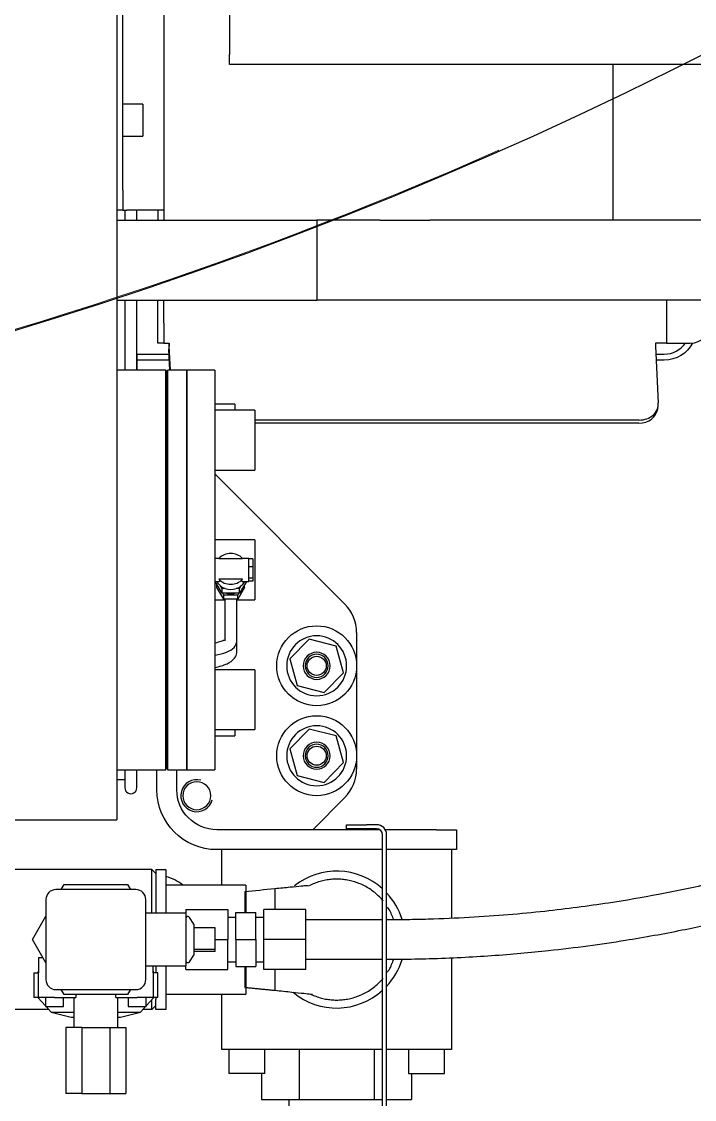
# Model space of a CAD drawing. Header units: millimetres. Extents: x 10462777 to 22643323, y 453826 to 1389191.
# Drawn here: x 11269782 to 11270108, y 577395 to 577918 of the extents above; entities that cross this region are included whole.
import ezdxf

# ---------------------------------------------------------------- set-up
doc = ezdxf.new("R2010")
doc.units = ezdxf.units.MM
doc.header["$LTSCALE"] = 200
doc.header["$MEASUREMENT"] = 0
for name, pattern in [('CENTER', [2, 1.25, -0.25, 0.25, -0.25]), ('HIDDEN_KS1', [0.26, 0.18, -0.08]), ('PHANTOM', [2.5, 1.25, -0.25, 0.25, -0.25, 0.25, -0.25])]:
    doc.linetypes.add(name, pattern=pattern)
for name, color, linetype in [('1', 1, 'CENTER'), ('11', 6, 'PHANTOM'), ('3', 3, 'HIDDEN_KS1'), ('DV1_DEFAULT', 7, 'CONTINUOUS')]:
    doc.layers.add(name, color=color, linetype=linetype)
doc.layers.add('LAYOUT', color=8, linetype='CONTINUOUS', lineweight=25)

# ---------------------------------------------------------------- blocks, each defined once
blk = doc.blocks.new('r710ic')
at = {"layer": 'DV1_DEFAULT', "color": 7, "linetype": 'Continuous', "lineweight": 0}
blk.add_arc((272041.37, 104232.63), 2050.12, 337.10565, 23.79911, dxfattribs=at)
at = {"layer": 'LAYOUT', "color": 3}
blk.add_circle((272041.37, 104232.63), 2050.12, dxfattribs=at)

msp = doc.modelspace()

# ---------------------------------------------------------------- linework, layer by layer
at = {"layer": '1', "color": 15, "linetype": 'Continuous'}
for p in [(11269828.08955, 578499.24522), (11269828.08955, 578499.24522), (11269747.07319, 577530.84448), (11269747.07319, 577530.84448)]:
    msp.add_line(p, (11269828.08955, 577530.84448), dxfattribs=at)
at = {"layer": '1', "color": 163, "linetype": 'Continuous'}
for p, q in [((11269830.99475, 577835.84519), (11269830.99475, 577935.1554)), ((11269850.80821, 577935.15296), (11269850.80821, 577826.16119)), ((11270068.42316, 577896.78496), (11270068.42316, 577821.3647)), ((11269830.99475, 577835.84519), (11269830.99475, 577826.16119)), ((11269830.99475, 577826.16119), (11269828.08955, 577826.16119)), ((11269830.99475, 577826.16119), (11269832.90632, 577826.16119)), ((11269846.98508, 577826.16119), (11269832.90632, 577826.16119)), ((11269850.80821, 577826.16119), (11269846.98508, 577826.16119)), ((11269847.90301, 577826.16119), (11269847.90301, 577821.36474)), ((11269850.80821, 577826.16119), (11269850.80821, 577821.36474)), ((11269828.08955, 577821.3647), (11269924.92963, 577821.3647)), ((11269955.6267, 577821.3647), (11269924.92963, 577821.3647)), ((11269924.92963, 577821.3647), (11269924.92963, 577782.62867)), ((11269955.6267, 577821.3647), (11269979.83672, 577821.3647)), ((11270112.12272, 577821.3647), (11269979.83672, 577821.3647)), ((11269828.08955, 577782.62867), (11269924.92963, 577782.62867)), ((11269847.90301, 577771.44654), (11269847.90301, 577782.62892)), ((11269850.80821, 577771.44654), (11269850.80821, 577782.62892)), ((11269955.6267, 577782.62867), (11269924.92963, 577782.62867)), ((11269979.83672, 577782.62867), (11269955.6267, 577782.62867)), ((11270112.12272, 577782.62867), (11269979.83672, 577782.62867)), ((11270094.408, 577782.63458), (11270094.408, 577761.76254)), ((11269847.90301, 577761.76254), (11269847.90301, 577771.44654)), ((11269850.80821, 577771.44654), (11269850.80821, 577761.76254)), ((11269850.80821, 577761.76254), (11269847.90301, 577761.76254)), ((11269850.80821, 577761.76254), (11269853.46021, 577761.76254)), ((11269853.78424, 577748.73429), (11269853.27485, 577758.85734)), ((11269854.07661, 577748.73444), (11269853.49413, 577760.30994)), ((11270094.408, 577761.76254), (11270089.104, 577761.76254)), ((11270089.13792, 577760.30994), (11270090.51773, 577732.88899)), ((11270094.408, 577761.76254), (11270097.3132, 577761.76254)), ((11270097.3132, 577761.76254), (11270106.0288, 577761.76254)), ((11270090.22681, 577729.99089), (11270090.44609, 577731.44349)), ((11270081.29258, 577724.5024), (11269894.91089, 577724.5024)), ((11270081.0733, 577723.0498), (11269894.91134, 577723.0498))]:
    msp.add_line(p, q, dxfattribs=at)
at = {"layer": '1', "color": 60, "linetype": 'Continuous'}
for p, q in [((11269882.71041, 577935.15111), (11269882.71041, 577901.62091)), ((11269882.71041, 577896.77891), (11269882.71041, 577901.62091)), ((11270425.01483, 577896.77891), (11269882.71041, 577896.77891)), ((11269801.14459, 577496.95011), (11269802.54255, 577499.37146)), ((11269802.54255, 577499.37146), (11269833.2934, 577499.37146)), ((11269833.2934, 577499.37146), (11269834.69137, 577496.95011)), ((11269787.16712, 577472.74044), (11269793.70817, 577484.06985)), ((11269865.36961, 577480.27283), (11269863.27412, 577483.46696)), ((11269865.36961, 577480.27283), (11269865.36961, 577478.51058)), ((11269875.69922, 577478.51058), (11269865.36961, 577478.51058)), ((11269865.36961, 577478.51058), (11269865.36961, 577467.89871)), ((11269875.69922, 577467.89871), (11269875.69922, 577478.51058)), ((11269793.70817, 577461.41102), (11269787.16712, 577472.74044)), ((11269863.27412, 577462.01391), (11269865.36961, 577465.20805)), ((11269875.69922, 577467.89871), (11269865.36961, 577467.89871)), ((11269865.36961, 577467.89871), (11269865.36961, 577465.20805)), ((11269875.69922, 577466.97029), (11269865.36961, 577466.97029)), ((11269875.69922, 577466.97029), (11269875.69922, 577467.89871)), ((11269790.12129, 577464.00062), (11269790.12129, 577456.64077)), ((11269790.12129, 577464.00062), (11269792.21293, 577464.00062)), ((11269845.71466, 577456.64077), (11269845.71466, 577459.95765)), ((11269787.89755, 577456.64077), (11269787.89755, 577444.6326)), ((11269787.89755, 577456.64077), (11269790.12129, 577456.64077)), ((11269790.12133, 577457.52717), (11269789.83436, 577456.64077)), ((11269790.12129, 577444.6326), (11269790.12129, 577456.64077)), ((11269846.0016, 577456.64077), (11269845.71463, 577457.52717)), ((11269845.71466, 577456.64077), (11269845.71466, 577444.6326)), ((11269847.9384, 577456.64077), (11269845.71466, 577456.64077)), ((11269847.9384, 577444.6326), (11269847.9384, 577456.64077)), ((11269790.12129, 577444.6326), (11269787.89755, 577444.6326)), ((11269789.83436, 577444.6326), (11269793.51067, 577440.60877)), ((11269797.86849, 577444.6326), (11269790.12129, 577444.6326)), ((11269793.51069, 577444.6326), (11269793.51069, 577440.2748)), ((11269797.86849, 577444.6326), (11269808.19772, 577444.6326)), ((11269802.54255, 577446.10942), (11269801.14459, 577448.53076)), ((11269802.2263, 577440.2748), (11269802.2263, 577444.6326)), ((11269833.2934, 577446.10942), (11269802.54255, 577446.10942)), ((11269807.26557, 577444.6326), (11269807.26557, 577430.1308)), ((11269808.19772, 577446.1094), (11269808.19772, 577444.6326)), ((11269827.63823, 577444.6326), (11269827.63823, 577446.1094)), ((11269827.63823, 577444.6326), (11269837.96746, 577444.6326)), ((11269828.57038, 577430.1308), (11269828.57038, 577444.6326)), ((11269834.69137, 577448.53076), (11269833.2934, 577446.10942)), ((11269833.60966, 577444.6326), (11269833.60966, 577440.2748)), ((11269845.71466, 577444.6326), (11269837.96746, 577444.6326)), ((11269842.32526, 577440.2748), (11269842.32526, 577444.6326)), ((11269842.32528, 577440.60877), (11269846.0016, 577444.6326)), ((11269847.9384, 577444.6326), (11269845.71466, 577444.6326)), ((11269793.51069, 577440.2748), (11269797.86849, 577440.2748)), ((11269793.81577, 577440.27484), (11269796.24258, 577437.61862)), ((11269797.86849, 577440.2748), (11269802.2263, 577440.2748)), ((11269833.60966, 577440.2748), (11269837.96746, 577440.2748)), ((11269837.96746, 577440.2748), (11269842.32526, 577440.2748)), ((11269839.59337, 577437.61862), (11269842.02019, 577440.27484)), ((11269796.24258, 577437.61862), (11269805.90981, 577435.19761)), ((11269796.24258, 577437.61862), (11269807.26411, 577437.61862)), ((11269805.90981, 577435.19761), (11269807.26557, 577435.19761)), ((11269828.57038, 577435.19761), (11269829.92615, 577435.19761)), ((11269828.57184, 577437.61862), (11269839.59337, 577437.61862)), ((11269829.92615, 577435.19761), (11269839.59337, 577437.61862)), ((11269811.13917, 577430.1308), (11269803.39197, 577430.1308)), ((11269803.39197, 577430.1308), (11269803.39197, 577398.17358)), ((11269811.13917, 577430.1308), (11269824.69678, 577430.1308)), ((11269811.13917, 577430.1308), (11269811.13917, 577398.17358)), ((11269824.69678, 577430.1308), (11269832.44399, 577430.1308)), ((11269824.69678, 577430.1308), (11269824.69678, 577398.17358)), ((11269832.44399, 577430.1308), (11269832.44399, 577398.17358)), ((11269811.13917, 577398.17358), (11269803.39197, 577398.17358)), ((11269811.13917, 577398.17358), (11269824.69678, 577398.17358)), ((11269824.69678, 577398.17358), (11269832.44399, 577398.17358))]:
    msp.add_line(p, q, dxfattribs=at)
at = {"layer": '1', "color": 252, "linetype": 'Continuous'}
for p, q in [((11269831.96315, 577826.16825), (11269831.96315, 577821.3665)), ((11269837.77356, 577821.3665), (11269837.77356, 577826.16825)), ((11269831.96315, 577782.64015), (11269831.96315, 577748.74159)), ((11269837.77356, 577748.74159), (11269837.77356, 577782.64015)), ((11269837.77356, 577756.48185), (11269837.77356, 577748.73465)), ((11269837.77356, 577753.57665), (11269837.77356, 577756.48185)), ((11269853.54445, 577753.57665), (11269837.77356, 577753.57665)), ((11269837.77677, 577756.48185), (11269853.39746, 577756.48185)), ((11270089.32997, 577756.48185), (11270093.43135, 577756.48185)), ((11270093.43135, 577753.57665), (11270089.47665, 577753.57665)), ((11269851.81537, 577748.73465), (11269828.08867, 577748.73465)), ((11269852.29957, 577747.89599), (11269851.81537, 577748.73465)), ((11269851.81537, 577555.0545), (11269851.81537, 577748.73465)), ((11269852.78377, 577748.73465), (11269852.29957, 577747.89599)), ((11269852.29957, 577555.89316), (11269852.29957, 577747.89599)), ((11269861.98358, 577748.73465), (11269852.78377, 577748.73465)), ((11269852.78377, 577555.0545), (11269852.78377, 577748.73465)), ((11269875.54119, 577748.73465), (11269861.98358, 577748.73465)), ((11269861.98358, 577748.73465), (11269861.98358, 577555.0545)), ((11269861.98358, 577651.89457), (11269861.98358, 577748.73465)), ((11269875.54119, 577748.73465), (11269875.54119, 577555.0545)), ((11269861.98358, 577555.0545), (11269861.98358, 577651.89457)), ((11269880.38319, 577637.70335), (11269880.38319, 577617.46585)), ((11269886.1936, 577617.46585), (11269886.1936, 577637.70335)), ((11269886.27478, 577612.27544), (11269886.20808, 577637.36845)), ((11269828.08867, 577555.0545), (11269851.81537, 577555.0545)), ((11269831.96315, 577555.05437), (11269831.96315, 577549.09897)), ((11269837.77356, 577549.09897), (11269837.77356, 577555.05437)), ((11269847.45757, 577545.37049), (11269847.45757, 577555.05601)), ((11269851.81537, 577555.0545), (11269852.29957, 577555.89316)), ((11269852.29957, 577555.89316), (11269852.78377, 577555.0545)), ((11269852.78377, 577555.0545), (11269861.98358, 577555.0545)), ((11269857.14157, 577545.37049), (11269857.14157, 577555.05601)), ((11269861.98358, 577555.0545), (11269875.54119, 577555.0545)), ((11269831.96315, 577550.2125), (11269828.0897, 577550.2125)), ((11269831.96315, 577549.09897), (11269831.96315, 577546.33889)), ((11269837.77356, 577546.33889), (11269837.77356, 577549.09897)), ((11269955.58042, 577526.00248), (11269876.50959, 577526.00248)), ((11269983.03367, 577526.00248), (11269958.17195, 577526.00248)), ((11269983.03367, 577526.00248), (11269992.71768, 577526.00248)), ((11269992.71768, 577526.00248), (11269992.71768, 577516.31847)), ((11269956.88534, 577516.31847), (11269876.50959, 577516.31847)), ((11269983.03367, 577516.31847), (11269958.82274, 577516.31847)), ((11269992.71768, 577516.31847), (11269983.03367, 577516.31847)), ((11269845.0332, 577506.63446), (11269693.96268, 577506.63446)), ((11269846.97, 577504.69766), (11269845.0332, 577506.63446)), ((11269845.0332, 577501.79246), (11269845.0332, 577506.63446)), ((11269846.97, 577506.63446), (11269851.812, 577506.63446)), ((11269846.97, 577506.63446), (11269846.97, 577501.79246)), ((11269851.812, 577506.63446), (11269851.812, 577501.79246)), ((11269845.0332, 577485.52333), (11269845.0332, 577501.79246)), ((11269846.97, 577501.79246), (11269846.97, 577485.52242)), ((11269851.812, 577501.79246), (11269851.812, 577485.52242)), ((11269837.28599, 577496.95045), (11269798.54996, 577496.95045)), ((11269793.70796, 577492.10845), (11269793.70796, 577453.37242)), ((11269842.128, 577453.37242), (11269842.128, 577492.10845)), ((11269846.97, 577459.95845), (11269846.97, 577456.64108)), ((11269851.812, 577459.95845), (11269851.812, 577443.68841)), ((11269798.54996, 577448.53042), (11269837.28599, 577448.53042)), ((11269846.97, 577444.63351), (11269846.97, 577443.68841)), ((11269795.11855, 577438.84641), (11269743.87732, 577438.84641)), ((11269845.0332, 577438.84641), (11269840.71352, 577438.84641)), ((11269845.0332, 577438.84641), (11269845.0332, 577443.57255)), ((11269845.0332, 577438.84641), (11269846.97, 577440.78321)), ((11269846.97, 577438.84641), (11269846.97, 577443.68841)), ((11269851.812, 577438.84641), (11269846.97, 577438.84641)), ((11269851.812, 577443.68841), (11269851.812, 577438.84641))]:
    msp.add_line(p, q, dxfattribs=at)
at = {"layer": '1', "color": 80, "linetype": 'Continuous'}
for p, q in [((11269875.54085, 577698.37815), (11269938.62488, 577635.29412)), ((11269944.29764, 577621.59886), (11269944.29764, 577555.32979)), ((11269922.99184, 577526.00149), (11269938.62488, 577541.63453))]:
    msp.add_line(p, q, dxfattribs=at)
at = {"layer": '1', "color": 80, "linetype": 'Continuous', "extrusion": (0, 0, -1)}
msp.add_circle((-11269866.82558, 577542.46529), 6.77881, dxfattribs=at)
at = {"layer": '1', "color": 163, "linetype": 'Continuous'}
msp.add_arc((11270106.0288, 577771.44654), 9.68401, 270, 0, dxfattribs=at)
at = {"layer": '1', "color": 252, "linetype": 'Continuous', "extrusion": (0, 0, -1)}
for centre, radius, start, end in [((-11270093.43135, 577769.07106), 15.49441, 207.8831387, 270), ((-11269876.50959, 577545.37049), 29.05202, 270, 0), ((-11269876.50959, 577545.37049), 19.36801, 270, 0)]:
    msp.add_arc(centre, radius, start, end, dxfattribs=at)
at = {"layer": '1', "color": 252, "linetype": 'Continuous'}
for centre, radius, start, end in [((11270093.43135, 577769.07106), 12.58921, 270, 324.5104553), ((11269834.86836, 577546.33889), 2.9052, 179.9999611, 0), ((11269798.54996, 577492.10845), 4.842, 90, 180), ((11269837.28599, 577492.10845), 4.842, 0, 90), ((11269798.54996, 577453.37242), 4.842, 180, 270), ((11269837.28599, 577453.37242), 4.842, 270, 0)]:
    msp.add_arc(centre, radius, start, end, dxfattribs=at)
at = {"layer": '1', "color": 80, "linetype": 'Continuous'}
for centre, radius, start, end in [((11269924.92963, 577621.59886), 19.36801, 0, 44.9999999), ((11269924.92963, 577555.32979), 19.36801, 315.0000001, 0), ((11269866.82558, 577542.46529), 7.74721, 75, 345)]:
    msp.add_arc(centre, radius, start, end, dxfattribs=at)
at = {"layer": '1', "color": 60, "linetype": 'Continuous'}
for centre, start, end in [((11269862.46441, 577482.93576), 33.2666718, 180), ((11269862.46441, 577462.54511), 180, 326.7333282)]:
    msp.add_arc(centre, 0.9684, start, end, dxfattribs=at)
at = {"layer": '1', "color": 163, "linetype": 'Continuous'}
for centre, major_axis, ratio, start_param, end_param in [((11269853.71342, 577761.76254), (0, -5.8104), 0.087155743, 4.71238898, 5.235987756), ((11269853.71342, 577761.76254), (0, -2.9052), 0.087155743, 4.71238898, 5.235987756), ((11270089.35721, 577761.76254), (0, 2.9052), 0.087155743, 1.570796327, 2.094395102), ((11270080.87057, 577732.88899), (-9.57552, 1.4455), 0.862729916, 1.744019994, 3.314816321), ((11270080.65129, 577731.43639), (9.57552, -1.4455), 0.862729916, 4.885612648, 6.283179117)]:
    msp.add_ellipse(centre, major_axis=major_axis, ratio=ratio, start_param=start_param, end_param=end_param, dxfattribs=at)
for points, knots in [([(11270473.73299, 577896.85636), (11270473.53244, 577894.99133), (11270472.61486, 577886.80085), (11270470.19524, 577868.47169), (11270465.65087, 577842.54814), (11270458.86532, 577813.53301), (11270451.0752, 577787.08462), (11270442.43732, 577762.99678), (11270433.71161, 577742.23601), (11270424.63565, 577723.30388), (11270414.49864, 577704.57373), (11270402.32667, 577684.76433), (11270387.74614, 577664.02295), (11270371.36464, 577643.78262), (11270354.46038, 577625.56003), (11270338.34005, 577610.16084), (11270323.07867, 577597.03232), (11270302.23757, 577580.73731), (11270274.44169, 577562.06792), (11270239.67426, 577542.94527), (11270203.52047, 577526.76553), (11270170.82163, 577514.94404), (11270141.72889, 577506.2409), (11270116.5441, 577499.86449), (11270091.65697, 577494.62505), (11270065.07882, 577490.06563), (11270035.37583, 577486.16145), (11270006.02075, 577483.6591), (11269984.23383, 577482.70399), (11269973.93835, 577482.44196), (11269968.79984, 577482.34793), (11269963.61992, 577482.29069), (11269960.15478, 577482.27812), (11269958.41652, 577482.2781)], [0, 0, 0, 0, 0.010280068, 0.044900801, 0.098065514, 0.141827893, 0.182320991, 0.21501298, 0.24160308, 0.263897855, 0.286657738, 0.31086865, 0.336902818, 0.365375076, 0.393466349, 0.419757259, 0.444066905, 0.468404943, 0.523038084, 0.583930921, 0.646516899, 0.709189654, 0.75082426, 0.79176861, 0.831648675, 0.867619308, 0.910507701, 0.955980892, 0.978254013, 0.983726552, 0.989165806, 0.994583996, 1, 1, 1, 1]), ([(11269958.41653, 577463.20277), (11269960.78765, 577463.20321), (11269965.51105, 577463.22666), (11269972.56658, 577463.33159), (11269987.87592, 577463.70621), (11270010.38166, 577464.86956), (11270042.11585, 577467.73351), (11270072.49682, 577471.84818), (11270101.31651, 577477.07449), (11270126.03389, 577482.53277), (11270149.46404, 577488.62176), (11270178.02487, 577497.24343), (11270211.33946, 577509.31941), (11270249.16013, 577526.32147), (11270285.53338, 577546.45061), (11270319.5712, 577569.47345), (11270346.95029, 577591.93225), (11270368.83574, 577612.96092), (11270386.32039, 577631.90429), (11270403.20966, 577652.83799), (11270418.2597, 577674.26358), (11270430.90639, 577694.82609), (11270441.4921, 577714.35442), (11270450.97803, 577734.10766), (11270460.10147, 577755.7754), (11270469.13096, 577780.91539), (11270476.76833, 577806.81463), (11270483.12992, 577833.37818), (11270488.28108, 577860.51765), (11270491.25277, 577881.76292), (11270492.62234, 577894.11501), (11270492.91158, 577896.88348)], [0, 0, 0, 0, 0.007184547, 0.014382485, 0.021626882, 0.054899365, 0.088623759, 0.138775885, 0.178688356, 0.214353256, 0.251070571, 0.288401488, 0.351030592, 0.413623831, 0.474526556, 0.528904118, 0.577447106, 0.603796672, 0.631955252, 0.660476849, 0.686692612, 0.711157633, 0.734213075, 0.75668597, 0.783284102, 0.815883993, 0.856125902, 0.892377721, 0.935053273, 0.985324351, 1, 1, 1, 1]), ([(11269956.8863, 577482.2781), (11269954.16178, 577482.2781), (11269948.20251, 577482.2781), (11269935.77376, 577482.2781), (11269926.06954, 577482.2781), (11269919.60005, 577482.2781)], [0, 0, 0, 0, 0.219211636, 0.479474424, 1, 1, 1, 1]), ([(11269919.60005, 577463.20277), (11269926.06954, 577463.20277), (11269935.77376, 577463.20277), (11269948.20251, 577463.20277), (11269954.16178, 577463.20277), (11269956.88631, 577463.20277)], [0, 0, 0, 0, 0.520525441, 0.780788161, 1, 1, 1, 1])]:
    msp.add_open_spline(points, degree=3, knots=knots, dxfattribs=at)
at = {"layer": '1', "color": 252, "linetype": 'Continuous'}
for points, knots in [([(11269875.58825, 577610.50902), (11269877.73273, 577610.90405), (11269881.41716, 577611.9106), (11269884.64323, 577613.62152), (11269886.08304, 577615.99271), (11269886.18797, 577617.18201), (11269886.1936, 577617.46585)], [0, 0, 0, 0, 0.372996081, 0.732496767, 0.938624105, 1, 1, 1, 1]), ([(11269880.13629, 577617.92842), (11269879.78548, 577617.70951), (11269878.54998, 577617.17305), (11269876.71245, 577616.67021), (11269875.621, 577616.43679)], [0, 0, 0, 0, 0.478016581, 1, 1, 1, 1]), ([(11269875.55944, 577604.56938), (11269877.83241, 577605.04496), (11269881.61317, 577606.23429), (11269885.01103, 577608.42325), (11269886.22094, 577610.93522), (11269886.274, 577612.10742), (11269886.27478, 577612.27544)], [0, 0, 0, 0, 0.3860109, 0.736395141, 0.962889353, 1, 1, 1, 1])]:
    msp.add_open_spline(points, degree=3, knots=knots, dxfattribs=at)
at = {"layer": '11', "color": 60, "linetype": 'Continuous'}
for p, q in [((11269840.67876, 577877.53195), (11269830.99475, 577877.53195)), ((11269840.67876, 577877.53195), (11269840.67876, 577862.03753)), ((11269830.99475, 577862.03753), (11269840.67876, 577862.03753)), ((11269885.2252, 577732.27183), (11269875.54119, 577732.27183)), ((11269885.2252, 577732.27183), (11269885.2252, 577729.3198)), ((11269894.9092, 577729.32006), (11269875.54119, 577729.32006)), ((11269894.9092, 577729.32006), (11269894.9092, 577700.26804)), ((11269875.54119, 577700.26804), (11269894.9092, 577700.26804)), ((11269894.9092, 577666.42058), (11269875.54119, 577666.42058)), ((11269894.9092, 577666.42058), (11269894.9092, 577637.36856)), ((11269877.60918, 577657.48564), (11269875.54119, 577657.48564)), ((11269877.5866, 577657.46202), (11269888.99018, 577657.46202)), ((11269892.004, 577657.48564), (11269888.9676, 577657.48564)), ((11269892.004, 577657.48564), (11269892.004, 577657.29513)), ((11269893.9408, 577657.29513), (11269892.004, 577657.29513)), ((11269892.004, 577653.34165), (11269892.004, 577657.29513)), ((11269893.9408, 577653.34165), (11269892.004, 577653.34165)), ((11269892.004, 577647.94109), (11269892.004, 577653.34165)), ((11269893.9408, 577657.29513), (11269893.9408, 577653.34165)), ((11269893.9408, 577653.34165), (11269893.9408, 577647.94109)), ((11269893.9408, 577647.94109), (11269892.004, 577647.94109)), ((11269892.004, 577646.30351), (11269892.004, 577647.94109)), ((11269893.9408, 577647.94109), (11269893.9408, 577646.49402)), ((11269875.54119, 577646.30351), (11269877.72062, 577646.30351)), ((11269879.0951, 577640.56139), (11269875.66295, 577646.30349)), ((11269876.57912, 577643.31602), (11269876.57912, 577644.77068)), ((11269879.93376, 577637.7036), (11269876.57912, 577643.31602)), ((11269888.99018, 577647.32969), (11269877.5866, 577647.32969)), ((11269879.0951, 577642.87392), (11269878.3464, 577644.12651)), ((11269879.0951, 577640.56139), (11269879.0951, 577642.87392)), ((11269880.59248, 577642.87392), (11269879.0951, 577642.87392)), ((11269887.48169, 577642.87392), (11269885.98431, 577642.87392)), ((11269889.99767, 577643.31602), (11269886.64303, 577637.7036)), ((11269890.91384, 577646.30349), (11269887.48169, 577640.56139)), ((11269888.23038, 577644.12651), (11269887.48169, 577642.87392)), ((11269887.48169, 577640.56139), (11269887.48169, 577642.87392)), ((11269888.88025, 577646.30351), (11269892.004, 577646.30351)), ((11269889.99767, 577643.31602), (11269889.99767, 577644.77068)), ((11269893.9408, 577646.49402), (11269892.004, 577646.49402)), ((11269875.54119, 577637.36856), (11269880.38349, 577637.36856)), ((11269887.48169, 577640.56139), (11269879.0951, 577640.56139)), ((11269879.93376, 577639.70873), (11269879.42406, 577640.56147)), ((11269879.93376, 577637.7036), (11269879.93376, 577639.70873)), ((11269886.64303, 577639.70873), (11269879.93376, 577639.70873)), ((11269886.64303, 577637.7036), (11269879.93376, 577637.7036)), ((11269886.1936, 577637.36856), (11269894.9092, 577637.36856)), ((11269887.15273, 577640.56147), (11269886.64303, 577639.70873)), ((11269886.64303, 577637.7036), (11269886.64303, 577639.70873)), ((11269921.30846, 577618.33205), (11269911.92938, 577608.73567)), ((11269934.3087, 577615.00772), (11269921.30846, 577618.33205)), ((11269937.92987, 577602.08701), (11269934.3087, 577615.00772)), ((11269911.92938, 577608.73567), (11269915.55055, 577595.81496)), ((11269894.9092, 577603.52111), (11269875.54119, 577603.52111)), ((11269894.9092, 577603.52111), (11269894.9092, 577574.46909)), ((11269928.5508, 577592.49063), (11269937.92987, 577602.08701)), ((11269915.55055, 577595.81496), (11269928.5508, 577592.49063)), ((11269875.54119, 577574.46909), (11269894.9092, 577574.46909)), ((11269885.2252, 577574.46958), (11269885.2252, 577571.51731)), ((11269921.31298, 577574.75528), (11269911.93054, 577565.16218)), ((11269934.31206, 577571.4264), (11269921.31298, 577574.75528)), ((11269875.54119, 577571.51731), (11269885.2252, 577571.51731)), ((11269937.92871, 577558.50442), (11269934.31206, 577571.4264)), ((11269911.93054, 577565.16218), (11269915.54719, 577552.24021)), ((11269928.54627, 577548.91133), (11269937.92871, 577558.50442)), ((11269915.54719, 577552.24021), (11269928.54627, 577548.91133)), ((11269878.93059, 577499.12932), (11269878.93059, 577516.31847)), ((11269990.29668, 577516.31847), (11269990.29668, 577483.05978)), ((11269890.54803, 577499.12936), (11269851.81224, 577499.12936)), ((11269890.54803, 577499.12936), (11269890.54803, 577499.00891)), ((11269890.54803, 577499.00891), (11269890.54803, 577485.8138)), ((11269861.49601, 577487.26645), (11269861.49601, 577485.52333)), ((11269861.49601, 577487.26645), (11269881.83243, 577487.26645)), ((11269881.83243, 577487.26645), (11269881.83243, 577472.74044)), ((11269885.70603, 577472.74044), (11269885.70603, 577485.81385)), ((11269885.70603, 577485.81385), (11269895.39004, 577485.81385)), ((11269895.39004, 577472.74044), (11269895.39004, 577485.81385)), ((11269919.60005, 577487.26645), (11269899.26364, 577487.26645)), ((11269899.26364, 577472.74044), (11269899.26364, 577487.26645)), ((11269919.60005, 577472.74044), (11269919.60005, 577487.26645)), ((11269861.49601, 577485.52333), (11269842.12803, 577485.52333)), ((11269861.49601, 577485.52333), (11269861.49601, 577459.95755)), ((11269885.70603, 577483.47017), (11269881.83237, 577483.47017)), ((11269899.2637, 577483.47017), (11269895.39004, 577483.47017)), ((11269875.69909, 577472.74044), (11269881.83243, 577472.74044)), ((11269881.83243, 577458.21442), (11269881.83243, 577472.74044)), ((11269885.70603, 577472.74044), (11269885.70603, 577459.66703)), ((11269885.70603, 577472.74044), (11269895.39004, 577472.74044)), ((11269895.39004, 577472.74044), (11269895.39004, 577459.66703)), ((11269919.60005, 577472.74044), (11269899.26364, 577472.74044)), ((11269899.26364, 577458.21442), (11269899.26364, 577472.74044)), ((11269919.60005, 577458.21442), (11269919.60005, 577472.74044)), ((11269842.12803, 577459.95755), (11269861.49601, 577459.95755)), ((11269861.49601, 577458.21442), (11269861.49601, 577459.95777)), ((11269881.83237, 577462.0107), (11269885.70603, 577462.0107)), ((11269885.70603, 577459.66703), (11269895.39004, 577459.66703)), ((11269890.54803, 577459.66456), (11269890.54803, 577446.35152)), ((11269895.39004, 577462.0107), (11269899.2637, 577462.0107)), ((11269990.29668, 577464.04585), (11269990.29668, 577419.47839)), ((11269861.49601, 577458.21442), (11269881.83243, 577458.21442)), ((11269919.60005, 577458.21442), (11269899.26364, 577458.21442)), ((11269851.81224, 577446.35152), (11269890.54803, 577446.35152)), ((11269878.93059, 577419.47839), (11269878.93059, 577446.3513)), ((11269956.88685, 577419.47839), (11269878.93059, 577419.47839)), ((11269882.31999, 577419.47839), (11269882.31999, 577407.85759)), ((11269899.75121, 577407.85759), (11269899.75121, 577419.47839)), ((11269916.44267, 577419.47824), (11269916.44267, 577395.26838)), ((11269952.78459, 577419.47824), (11269952.78459, 577395.26838)), ((11269990.29668, 577419.47839), (11269958.82358, 577419.47839)), ((11269969.47606, 577419.47839), (11269969.47606, 577407.85759)), ((11269986.90727, 577407.85759), (11269986.90727, 577419.47839)), ((11269891.0356, 577407.85759), (11269882.31999, 577407.85759)), ((11269899.75121, 577407.85759), (11269891.0356, 577407.85759)), ((11269898.27172, 577407.85789), (11269898.27172, 577395.26838)), ((11269969.47606, 577407.85759), (11269978.19167, 577407.85759)), ((11269970.95555, 577407.85789), (11269970.95555, 577395.26838)), ((11269978.19167, 577407.85759), (11269986.90727, 577407.85759)), ((11269898.27172, 577395.26838), (11269916.44267, 577395.26838)), ((11269911.4674, 577395.26838), (11269911.4674, 577370.13692)), ((11269916.44267, 577395.26838), (11269952.78459, 577395.26838)), ((11269952.78459, 577395.26838), (11269956.88697, 577395.26838)), ((11269958.82388, 577395.26838), (11269970.95555, 577395.26838))]:
    msp.add_line(p, q, dxfattribs=at)
for centre, radius in [((11269924.92963, 577605.41134), 19.36801), ((11269924.92963, 577605.41134), 4.6223), ((11269924.92963, 577561.8333), 19.36801), ((11269924.92963, 577561.8333), 4.6223)]:
    msp.add_circle(centre, radius, dxfattribs=at)
at = {"layer": '11', "color": 60, "linetype": 'Continuous', "extrusion": (0, 0, -1)}
for centre, radius in [((-11269924.92963, 577605.41134), 14.52601), ((-11269924.92963, 577605.41134), 6.5591), ((-11269924.92963, 577605.41134), 5.5907), ((-11269924.92963, 577561.8333), 14.52601), ((-11269924.92963, 577561.8333), 6.5591), ((-11269924.92963, 577561.8333), 5.5907)]:
    msp.add_circle(centre, radius, dxfattribs=at)
at = {"layer": '11', "color": 60, "linetype": 'Continuous'}
for centre, radius, start, end in [((11269847.45757, 577484.36124), 19.36801, 49.6837813, 77.0100293), ((11269934.61363, 577472.74044), 33.16773, 47.8181321, 128.1150138), ((11269934.61363, 577472.74044), 33.16773, 17.0606201, 43.1212499), ((11269934.61363, 577472.74044), 33.16773, 316.8787446, 343.2093757), ((11269934.61363, 577472.74044), 33.16773, 230.4225082, 312.1818793)]:
    msp.add_arc(centre, radius, start, end, dxfattribs=at)
for centre, major_axis, start_param, end_param in [((11269883.28839, 577652.39585), (7.74721, 0), 0.74368312, 2.397909533), ((11269883.28839, 577649.88945), (7.74721, 0), 3.641333582, 4.020612631), ((11269883.28839, 577652.39585), (7.74721, 0), 3.885275774, 5.539502187), ((11269883.28839, 577649.88945), (7.74721, 0), 4.020612631, 4.356967779), ((11269883.28839, 577649.88945), (7.74721, 0), 4.356967779, 5.067810182), ((11269883.28839, 577649.88945), (7.74721, 0), 5.067810182, 5.40416533), ((11269883.28839, 577649.88945), (7.74721, 0), 5.40416533, 5.783444378), ((11269883.28839, 577645.32115), (5.3262, 0), 4.32312514, 5.101748824)]:
    msp.add_ellipse(centre, major_axis=major_axis, ratio=0.965925826, start_param=start_param, end_param=end_param, dxfattribs=at)
for points, knots in [([(11269877.5866, 577647.32969), (11269877.72911, 577647.07146), (11269877.83839, 577646.85414), (11269877.91738, 577646.59914), (11269877.92891, 577646.52739), (11269877.92071, 577646.41361), (11269877.90128, 577646.37194), (11269877.83577, 577646.31681), (11269877.78975, 577646.30331), (11269877.7326, 577646.30351)], [0, 0, 0, 0, 0.400160744, 0.400160744, 0.600241117, 0.600241117, 0.800321489, 0.800321489, 1, 1, 1, 1]), ([(11269888.84537, 577646.30333), (11269888.78775, 577646.30293), (11269888.74076, 577646.31655), (11269888.67431, 577646.37343), (11269888.65516, 577646.41656), (11269888.64829, 577646.53207), (11269888.66054, 577646.60356), (11269888.71276, 577646.7706), (11269888.75269, 577646.86635), (11269888.85594, 577647.08166), (11269888.91956, 577647.20171), (11269888.99018, 577647.32969)], [0, 0, 0, 0, 0.201517405, 0.201517405, 0.401138054, 0.401138054, 0.600758703, 0.600758703, 0.800379351, 0.800379351, 1, 1, 1, 1]), ([(11269934.61363, 577502.03456), (11269933.75055, 577502.03456), (11269932.87157, 577501.99637), (11269931.09128, 577501.83575), (11269929.28864, 577501.59087), (11269926.55196, 577500.95136), (11269923.87043, 577500.04266), (11269922.13073, 577499.25826), (11269921.29859, 577498.83364)], [0, 0, 0, 0, 0.202142747, 0.202142747, 0.404285494, 0.606428241, 0.808570987, 1, 1, 1, 1]), ([(11269957.20864, 577491.38477), (11269956.61597, 577492.10299), (11269955.30691, 577493.54382), (11269953.10846, 577495.52527), (11269950.6673, 577497.30542), (11269948.08431, 577498.80997), (11269945.40506, 577500.02632), (11269942.6753, 577500.95136), (11269939.93863, 577501.59087), (11269938.13599, 577501.83575), (11269936.35569, 577501.99637), (11269935.47672, 577502.03456), (11269934.61363, 577502.03456)], [0, 0, 0, 0, 0.103440694, 0.215510607, 0.32758052, 0.439650434, 0.551720347, 0.66379026, 0.775860173, 0.887930087, 0.887930087, 1, 1, 1, 1]), ([(11269920.98189, 577498.65398), (11269920.97014, 577498.68737), (11269920.86939, 577498.77025), (11269920.12041, 577498.84145), (11269917.43352, 577498.60807), (11269911.89917, 577498.05275), (11269907.30728, 577497.59448), (11269904.59321, 577497.32011)], [0, 0, 0, 0, 0.046888883, 0.146826849, 0.382305879, 0.66963795, 1, 1, 1, 1]), ([(11269904.59321, 577497.32016), (11269904.59321, 577497.32006), (11269904.59321, 577497.28807), (11269904.59321, 577497.1533), (11269904.59321, 577496.94782), (11269904.59321, 577496.41124), (11269904.59321, 577495.63507), (11269904.59321, 577494.61447), (11269904.59321, 577493.35205), (11269904.59321, 577491.85839), (11269904.59321, 577490.15204), (11269904.59321, 577488.60463), (11269904.59321, 577487.63382), (11269904.59321, 577487.32689)], [0, 0, 0, 0, 0.105797738, 0.105797738, 0.211595476, 0.317393214, 0.423190952, 0.52898869, 0.634786428, 0.740584166, 0.846381904, 0.952179642, 1, 1, 1, 1]), ([(11269890.0672, 577495.88671), (11269890.0672, 577495.88662), (11269890.0672, 577495.8565), (11269890.0672, 577495.72958), (11269890.0672, 577495.53609), (11269890.0672, 577495.0308), (11269890.0672, 577494.29989), (11269890.0672, 577493.33881), (11269890.0672, 577492.15002), (11269890.0672, 577490.74347), (11269890.0672, 577489.13662), (11269890.0672, 577487.48454), (11269890.0672, 577486.34962), (11269890.0672, 577485.84018)], [0, 0, 0, 0, 0.102249477, 0.102249477, 0.204498955, 0.306748432, 0.408997909, 0.511247387, 0.613496864, 0.715746341, 0.817995818, 0.920245296, 1, 1, 1, 1]), ([(11269962.27504, 577482.38364), (11269962.1422, 577482.7647), (11269961.66436, 577484.04985), (11269960.72331, 577486.12269), (11269959.77896, 577487.76247), (11269959.29392, 577488.52108)], [0, 0, 0, 0, 0.180956597, 0.611805106, 1, 1, 1, 1]), ([(11269890.0672, 577459.63874), (11269890.0672, 577459.12998), (11269890.0672, 577457.99574), (11269890.0672, 577456.34425), (11269890.0672, 577454.7374), (11269890.0672, 577453.33085), (11269890.0672, 577452.14206), (11269890.0672, 577451.18098), (11269890.0672, 577450.45007), (11269890.0672, 577449.94478), (11269890.0672, 577449.70292), (11269890.0672, 577449.60968), (11269890.0672, 577449.59446), (11269890.0672, 577449.59421)], [0, 0, 0, 0, 0.079727623, 0.18207362, 0.284419617, 0.386765613, 0.48911161, 0.591457607, 0.693803603, 0.7961496, 0.898495597, 0.949668595, 1, 1, 1, 1]), ([(11269959.29231, 577456.95726), (11269959.77797, 577457.71668), (11269960.7229, 577459.35728), (11269961.66841, 577461.43995), (11269962.14892, 577462.73427), (11269962.28451, 577463.12445)], [0, 0, 0, 0, 0.386792495, 0.815609207, 1, 1, 1, 1]), ([(11269904.59321, 577458.15195), (11269904.59321, 577457.84571), (11269904.59321, 577456.87561), (11269904.59321, 577455.32883), (11269904.59321, 577453.62248), (11269904.59321, 577452.12882), (11269904.59321, 577450.8664), (11269904.59321, 577449.84581), (11269904.59321, 577449.06963), (11269904.59321, 577448.53305), (11269904.59321, 577448.27621), (11269904.59321, 577448.17694), (11269904.59321, 577448.16087), (11269904.59321, 577448.16076)], [0, 0, 0, 0, 0.047736206, 0.153581423, 0.259426641, 0.365271859, 0.471117076, 0.576962294, 0.682807512, 0.788652729, 0.894497947, 0.947420556, 1, 1, 1, 1]), ([(11269922.32803, 577446.14705), (11269922.82538, 577445.91729), (11269924.22348, 577445.31857), (11269926.55196, 577444.52951), (11269929.28864, 577443.89), (11269931.54194, 577443.5839), (11269933.31106, 577443.46541), (11269934.61363, 577443.43677), (11269935.91621, 577443.46541), (11269937.68533, 577443.5839), (11269939.93863, 577443.89), (11269942.6753, 577444.52951), (11269945.40506, 577445.45455), (11269948.08431, 577446.6709), (11269950.6673, 577448.17545), (11269953.10846, 577449.9556), (11269955.30616, 577451.93637), (11269956.61461, 577453.37638), (11269957.20671, 577454.09377)], [0, 0, 0, 0, 0.041465708, 0.115644189, 0.189822671, 0.264001152, 0.301090393, 0.338179634, 0.375268875, 0.412358115, 0.486536597, 0.560715078, 0.63489356, 0.709072041, 0.783250523, 0.857429004, 0.931607486, 1, 1, 1, 1]), ([(11269904.59321, 577448.16076), (11269907.59191, 577447.86385), (11269912.6348, 577447.35327), (11269918.63683, 577446.71649), (11269921.97404, 577446.33132), (11269922.90859, 577446.26533), (11269922.95902, 577446.32924), (11269922.96068, 577446.33388)], [0, 0, 0, 0, 0.326968086, 0.605963386, 0.825988179, 0.988613291, 1, 1, 1, 1])]:
    msp.add_open_spline(points, degree=3, knots=knots, dxfattribs=at)
at = {"layer": '11', "color": 60, "linetype": 'Continuous', "start_tangent": (-14.526011143, -1.433443894), "end_tangent": (-14.526011143, -1.433443894)}
msp.add_spline([(11269904.59321, 577497.32011), (11269890.0672, 577495.88667)], degree=3, dxfattribs=at)
at = {"layer": '11', "color": 60, "linetype": 'Continuous'}
msp.add_open_spline([(11269890.0672, 577449.59421), (11269897.3302, 577448.87748), (11269904.59321, 577448.16076)], degree=2, dxfattribs=at)
at = {"layer": '3', "color": 252, "linetype": 'Continuous'}
for p, q in [((11269939.45564, 577526.4828), (11269939.45564, 577528.4196)), ((11269939.45564, 577528.4196), (11269949.13964, 577528.4196)), ((11269953.98165, 577528.4196), (11269949.13964, 577528.4196)), ((11269949.13964, 577526.4828), (11269939.45564, 577526.4828)), ((11269953.98165, 577526.4828), (11269949.13964, 577526.4828)), ((11269956.88685, 577194.32135), (11269956.88685, 577523.5776)), ((11269958.82365, 577194.32135), (11269958.82365, 577523.5776))]:
    msp.add_line(p, q, dxfattribs=at)
for radius in [4.842, 2.9052]:
    msp.add_arc((11269953.98165, 577523.5776), radius, 0, 90, dxfattribs=at)

# ---------------------------------------------------------------- block references
at = {"layer": 'LAYOUT', "color": 2, "rotation": 270}
msp.add_blockref('r710ic', (11164953.374, 851772.39677, 0), dxfattribs=at)

doc.saveas('drawing.dxf')
